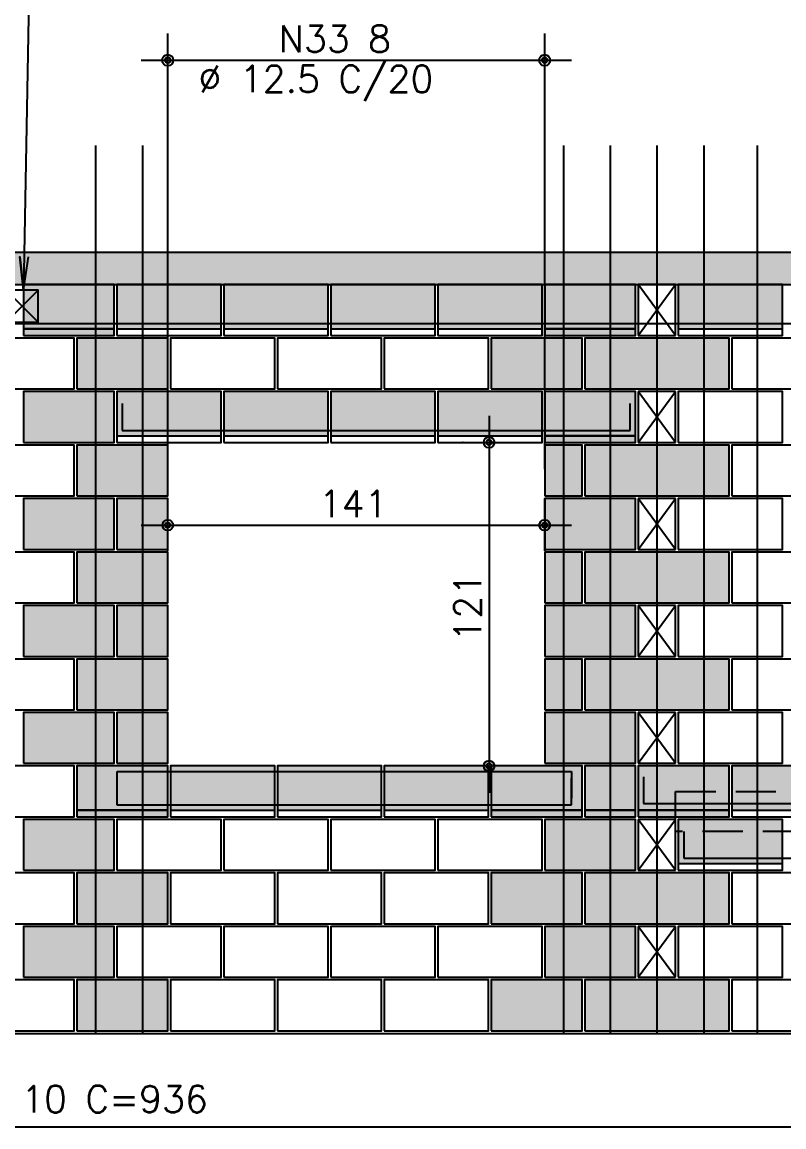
# Model space of a CAD drawing. Extents: x -1 to 122, y -1 to 61.
# Drawn here: x 36.77 to 42.47, y 48.44 to 56.7 of the extents above; entities that cross this region are included whole.
import ezdxf

# ---------------------------------------------------------------- set-up
doc = ezdxf.new("R2010")
doc.units = 0
doc.header["$MEASUREMENT"] = 0
doc.linetypes.add('ESTILO_TQS_0001', pattern=[0.45, 0.3, -0.15])
for name, color, linetype in [('PENA_01', 1, 'CONTINUOUS'), ('PENA_02', 2, 'CONTINUOUS'), ('PENA_03', 3, 'CONTINUOUS'), ('PENA_05', 5, 'CONTINUOUS'), ('PENA_09', 254, 'CONTINUOUS'), ('PENA_11', 252, 'CONTINUOUS'), ('PENA_19', 240, 'CONTINUOUS'), ('PENA_21', 100, 'CONTINUOUS'), ('PENA_23', 50, 'CONTINUOUS'), ('PENA_28', 135, 'CONTINUOUS')]:
    doc.layers.add(name, color=color, linetype=linetype)
doc.styles.get("Standard").update_dxf_attribs({"font": 'ROMANS.SHX'})

msp = doc.modelspace()

# ---------------------------------------------------------------- linework, layer by layer
at = {"layer": 'PENA_01', "linetype": 'Continuous'}
for p, q in [((37.8616, 53.3599), (37.8616, 56.6185)), ((40.6816, 53.3599), (40.6816, 56.6185)), ((37.6616, 56.4185), (40.8816, 56.4185)), ((36.6516, 54.6999), (36.8916, 54.4599)), ((36.8916, 54.6999), (36.6516, 54.4599)), ((36.7816, 54.4099), (37.4616, 54.4099)), ((37.4816, 54.4099), (38.2616, 54.4099)), ((38.2816, 54.4099), (39.0616, 54.4099)), ((39.0816, 54.4099), (39.8616, 54.4099)), ((39.8816, 54.4099), (40.6616, 54.4099)), ((40.6816, 54.4099), (41.3616, 54.4099)), ((41.6816, 54.4099), (42.4616, 54.4099)), ((40.2656, 53.7599), (40.2656, 50.9399)), ((37.4816, 53.6099), (38.2616, 53.6099)), ((38.2816, 53.6099), (39.0616, 53.6099)), ((39.0816, 53.6099), (39.8616, 53.6099)), ((39.8816, 53.6099), (40.6616, 53.6099)), ((40.0716, 53.5599), (40.0656, 53.5599)), ((40.6816, 53.6099), (41.3616, 53.6099)), ((37.8616, 52.7499), (37.8616, 53.1412)), ((40.6816, 52.7499), (40.6816, 53.1412)), ((37.6616, 52.9412), (40.8816, 52.9412)), ((40.0816, 51.1399), (40.0656, 51.1399)), ((37.1816, 50.8099), (37.8616, 50.8099)), ((37.8816, 50.8099), (38.6616, 50.8099)), ((38.6816, 50.8099), (39.4616, 50.8099)), ((39.4816, 50.8099), (40.2616, 50.8099)), ((40.2816, 50.8099), (40.9616, 50.8099)), ((40.9816, 50.8099), (41.3616, 50.8099)), ((41.3816, 50.8099), (42.0616, 50.8099)), ((42.0816, 50.8099), (42.8616, 50.8099)), ((41.6816, 50.4099), (42.4616, 50.4099))]:
    msp.add_line(p, q, dxfattribs=at)
msp.add_lwpolyline([(36.6516, 54.6999), (36.6516, 54.4599), (36.8916, 54.4599), (36.8916, 54.6999), (36.6516, 54.6999)], dxfattribs=at)
at = {"layer": 'PENA_01', "linetype": 'ESTILO_TQS_0001'}
msp.add_lwpolyline([(47.113, 52.4632), (44.413, 50.6499), (41.6616, 50.6499), (41.6616, 50.9499), (44.3216, 50.9499), (44.2916, 51.3126), (44.8616, 51.3126), (44.8316, 51.6752), (45.4016, 51.6752), (45.3716, 52.0379), (45.9416, 52.0379), (45.9116, 52.4005), (46.4816, 52.4005), (46.4516, 52.7632), (49.0816, 52.7632), (49.0816, 52.4632), (47.113, 52.4632)], dxfattribs=at)
at = {"layer": 'PENA_02', "linetype": 'Continuous'}
for p, q in [((41.6616, 54.7399), (41.3816, 54.7399)), ((41.3816, 54.7399), (41.3816, 54.3599)), ((41.6616, 54.3599), (41.6616, 54.7399)), ((41.3816, 54.3599), (41.6616, 54.3599)), ((41.6616, 53.9399), (41.3816, 53.9399)), ((41.3816, 53.9399), (41.3816, 53.5599)), ((41.6616, 53.5599), (41.6616, 53.9399)), ((41.3816, 53.5599), (41.6616, 53.5599)), ((41.6616, 53.1399), (41.3816, 53.1399)), ((41.3816, 53.1399), (41.3816, 52.7599)), ((41.6616, 52.7599), (41.6616, 53.1399)), ((41.3816, 52.7599), (41.6616, 52.7599)), ((41.6616, 52.3399), (41.3816, 52.3399)), ((41.3816, 52.3399), (41.3816, 51.9599)), ((41.6616, 51.9599), (41.6616, 52.3399)), ((41.3816, 51.9599), (41.6616, 51.9599)), ((41.6616, 51.5399), (41.3816, 51.5399)), ((41.3816, 51.5399), (41.3816, 51.1599)), ((41.6616, 51.1599), (41.6616, 51.5399)), ((41.3816, 51.1599), (41.6616, 51.1599)), ((41.6616, 50.7399), (41.3816, 50.7399)), ((41.3816, 50.7399), (41.3816, 50.3599)), ((41.6616, 50.3599), (41.6616, 50.7399)), ((41.3816, 50.3599), (41.6616, 50.3599)), ((41.6616, 49.9399), (41.3816, 49.9399)), ((41.3816, 49.9399), (41.3816, 49.5599)), ((41.6616, 49.5599), (41.6616, 49.9399)), ((41.3816, 49.5599), (41.6616, 49.5599)), ((8.8816, 49.1399), (44.4616, 49.1399))]:
    msp.add_line(p, q, dxfattribs=at)
for points in [[(8.8816, 54.9799), (8.8816, 54.7399), (9.4816, 54.7399), (9.4816, 53.5599), (16.9616, 53.5599), (16.9616, 54.7399), (44.4616, 54.7399), (44.4616, 54.9799), (8.8816, 54.9799)], [(36.7816, 54.3599), (37.4616, 54.3599), (37.4616, 54.7399), (36.7816, 54.7399), (36.7816, 54.3599)], [(37.4816, 54.3599), (38.2616, 54.3599), (38.2616, 54.7399), (37.4816, 54.7399), (37.4816, 54.3599)], [(38.2816, 54.3599), (39.0616, 54.3599), (39.0616, 54.7399), (38.2816, 54.7399), (38.2816, 54.3599)], [(39.0816, 54.3599), (39.8616, 54.3599), (39.8616, 54.7399), (39.0816, 54.7399), (39.0816, 54.3599)], [(39.8816, 54.3599), (40.6616, 54.3599), (40.6616, 54.7399), (39.8816, 54.7399), (39.8816, 54.3599)], [(40.6816, 54.3599), (41.3616, 54.3599), (41.3616, 54.7399), (40.6816, 54.7399), (40.6816, 54.3599)], [(41.6816, 54.3599), (42.4616, 54.3599), (42.4616, 54.7399), (41.6816, 54.7399), (41.6816, 54.3599)], [(36.3816, 53.9599), (37.1616, 53.9599), (37.1616, 54.3399), (36.3816, 54.3399), (36.3816, 53.9599)], [(37.1816, 53.9599), (37.8616, 53.9599), (37.8616, 54.3399), (37.1816, 54.3399), (37.1816, 53.9599)], [(37.8816, 53.9599), (38.6616, 53.9599), (38.6616, 54.3399), (37.8816, 54.3399), (37.8816, 53.9599)], [(38.6816, 53.9599), (39.4616, 53.9599), (39.4616, 54.3399), (38.6816, 54.3399), (38.6816, 53.9599)], [(39.4816, 53.9599), (40.2616, 53.9599), (40.2616, 54.3399), (39.4816, 54.3399), (39.4816, 53.9599)], [(40.2816, 53.9599), (40.9616, 53.9599), (40.9616, 54.3399), (40.2816, 54.3399), (40.2816, 53.9599)], [(40.9816, 53.9599), (42.0616, 53.9599), (42.0616, 54.3399), (40.9816, 54.3399), (40.9816, 53.9599)], [(42.0816, 53.9599), (42.8616, 53.9599), (42.8616, 54.3399), (42.0816, 54.3399), (42.0816, 53.9599)], [(36.7816, 53.5599), (37.4616, 53.5599), (37.4616, 53.9399), (36.7816, 53.9399), (36.7816, 53.5599)], [(37.4816, 53.5599), (38.2616, 53.5599), (38.2616, 53.9399), (37.4816, 53.9399), (37.4816, 53.5599)], [(38.2816, 53.5599), (39.0616, 53.5599), (39.0616, 53.9399), (38.2816, 53.9399), (38.2816, 53.5599)], [(39.0816, 53.5599), (39.8616, 53.5599), (39.8616, 53.9399), (39.0816, 53.9399), (39.0816, 53.5599)], [(39.8816, 53.5599), (40.6616, 53.5599), (40.6616, 53.9399), (39.8816, 53.9399), (39.8816, 53.5599)], [(40.6816, 53.5599), (41.3616, 53.5599), (41.3616, 53.9399), (40.6816, 53.9399), (40.6816, 53.5599)], [(41.6816, 53.5599), (42.4616, 53.5599), (42.4616, 53.9399), (41.6816, 53.9399), (41.6816, 53.5599)], [(36.3816, 53.1599), (37.1616, 53.1599), (37.1616, 53.5399), (36.3816, 53.5399), (36.3816, 53.1599)], [(37.1816, 53.1599), (37.8616, 53.1599), (37.8616, 53.5399), (37.1816, 53.5399), (37.1816, 53.1599)], [(40.6816, 53.1599), (40.9616, 53.1599), (40.9616, 53.5399), (40.6816, 53.5399), (40.6816, 53.1599)], [(40.9816, 53.1599), (42.0616, 53.1599), (42.0616, 53.5399), (40.9816, 53.5399), (40.9816, 53.1599)], [(42.0816, 53.1599), (42.8616, 53.1599), (42.8616, 53.5399), (42.0816, 53.5399), (42.0816, 53.1599)], [(36.7816, 52.7599), (37.4616, 52.7599), (37.4616, 53.1399), (36.7816, 53.1399), (36.7816, 52.7599)], [(37.4816, 52.7599), (37.8616, 52.7599), (37.8616, 53.1399), (37.4816, 53.1399), (37.4816, 52.7599)], [(40.6816, 52.7599), (41.3616, 52.7599), (41.3616, 53.1399), (40.6816, 53.1399), (40.6816, 52.7599)], [(41.6816, 52.7599), (42.4616, 52.7599), (42.4616, 53.1399), (41.6816, 53.1399), (41.6816, 52.7599)], [(36.3816, 52.3599), (37.1616, 52.3599), (37.1616, 52.7399), (36.3816, 52.7399), (36.3816, 52.3599)], [(37.1816, 52.3599), (37.8616, 52.3599), (37.8616, 52.7399), (37.1816, 52.7399), (37.1816, 52.3599)], [(40.6816, 52.3599), (40.9616, 52.3599), (40.9616, 52.7399), (40.6816, 52.7399), (40.6816, 52.3599)], [(40.9816, 52.3599), (42.0616, 52.3599), (42.0616, 52.7399), (40.9816, 52.7399), (40.9816, 52.3599)], [(42.0816, 52.3599), (42.8616, 52.3599), (42.8616, 52.7399), (42.0816, 52.7399), (42.0816, 52.3599)], [(36.7816, 51.9599), (37.4616, 51.9599), (37.4616, 52.3399), (36.7816, 52.3399), (36.7816, 51.9599)], [(37.4816, 51.9599), (37.8616, 51.9599), (37.8616, 52.3399), (37.4816, 52.3399), (37.4816, 51.9599)], [(40.6816, 51.9599), (41.3616, 51.9599), (41.3616, 52.3399), (40.6816, 52.3399), (40.6816, 51.9599)], [(41.6816, 51.9599), (42.4616, 51.9599), (42.4616, 52.3399), (41.6816, 52.3399), (41.6816, 51.9599)], [(36.3816, 51.5599), (37.1616, 51.5599), (37.1616, 51.9399), (36.3816, 51.9399), (36.3816, 51.5599)], [(37.1816, 51.5599), (37.8616, 51.5599), (37.8616, 51.9399), (37.1816, 51.9399), (37.1816, 51.5599)], [(40.6816, 51.5599), (40.9616, 51.5599), (40.9616, 51.9399), (40.6816, 51.9399), (40.6816, 51.5599)], [(40.9816, 51.5599), (42.0616, 51.5599), (42.0616, 51.9399), (40.9816, 51.9399), (40.9816, 51.5599)], [(42.0816, 51.5599), (42.8616, 51.5599), (42.8616, 51.9399), (42.0816, 51.9399), (42.0816, 51.5599)], [(36.7816, 51.1599), (37.4616, 51.1599), (37.4616, 51.5399), (36.7816, 51.5399), (36.7816, 51.1599)], [(37.4816, 51.1599), (37.8616, 51.1599), (37.8616, 51.5399), (37.4816, 51.5399), (37.4816, 51.1599)], [(40.6816, 51.1599), (41.3616, 51.1599), (41.3616, 51.5399), (40.6816, 51.5399), (40.6816, 51.1599)], [(41.6816, 51.1599), (42.4616, 51.1599), (42.4616, 51.5399), (41.6816, 51.5399), (41.6816, 51.1599)], [(36.3816, 50.7599), (37.1616, 50.7599), (37.1616, 51.1399), (36.3816, 51.1399), (36.3816, 50.7599)], [(37.1816, 50.7599), (37.8616, 50.7599), (37.8616, 51.1399), (37.1816, 51.1399), (37.1816, 50.7599)], [(37.8816, 50.7599), (38.6616, 50.7599), (38.6616, 51.1399), (37.8816, 51.1399), (37.8816, 50.7599)], [(38.6816, 50.7599), (39.4616, 50.7599), (39.4616, 51.1399), (38.6816, 51.1399), (38.6816, 50.7599)], [(39.4816, 50.7599), (40.2616, 50.7599), (40.2616, 51.1399), (39.4816, 51.1399), (39.4816, 50.7599)], [(40.2816, 50.7599), (40.9616, 50.7599), (40.9616, 51.1399), (40.2816, 51.1399), (40.2816, 50.7599)], [(40.9816, 50.7599), (41.3616, 50.7599), (41.3616, 51.1399), (40.9816, 51.1399), (40.9816, 50.7599)], [(41.3816, 50.7599), (42.0616, 50.7599), (42.0616, 51.1399), (41.3816, 51.1399), (41.3816, 50.7599)], [(42.0816, 50.7599), (42.8616, 50.7599), (42.8616, 51.1399), (42.0816, 51.1399), (42.0816, 50.7599)], [(36.7816, 50.3599), (37.4616, 50.3599), (37.4616, 50.7399), (36.7816, 50.7399), (36.7816, 50.3599)], [(37.4816, 50.3599), (38.2616, 50.3599), (38.2616, 50.7399), (37.4816, 50.7399), (37.4816, 50.3599)], [(38.2816, 50.3599), (39.0616, 50.3599), (39.0616, 50.7399), (38.2816, 50.7399), (38.2816, 50.3599)], [(39.0816, 50.3599), (39.8616, 50.3599), (39.8616, 50.7399), (39.0816, 50.7399), (39.0816, 50.3599)], [(39.8816, 50.3599), (40.6616, 50.3599), (40.6616, 50.7399), (39.8816, 50.7399), (39.8816, 50.3599)], [(40.6816, 50.3599), (41.3616, 50.3599), (41.3616, 50.7399), (40.6816, 50.7399), (40.6816, 50.3599)], [(41.6816, 50.3599), (42.4616, 50.3599), (42.4616, 50.7399), (41.6816, 50.7399), (41.6816, 50.3599)], [(36.3816, 49.9599), (37.1616, 49.9599), (37.1616, 50.3399), (36.3816, 50.3399), (36.3816, 49.9599)], [(37.1816, 49.9599), (37.8616, 49.9599), (37.8616, 50.3399), (37.1816, 50.3399), (37.1816, 49.9599)], [(37.8816, 49.9599), (38.6616, 49.9599), (38.6616, 50.3399), (37.8816, 50.3399), (37.8816, 49.9599)], [(38.6816, 49.9599), (39.4616, 49.9599), (39.4616, 50.3399), (38.6816, 50.3399), (38.6816, 49.9599)], [(39.4816, 49.9599), (40.2616, 49.9599), (40.2616, 50.3399), (39.4816, 50.3399), (39.4816, 49.9599)], [(40.2816, 49.9599), (40.9616, 49.9599), (40.9616, 50.3399), (40.2816, 50.3399), (40.2816, 49.9599)], [(40.9816, 49.9599), (42.0616, 49.9599), (42.0616, 50.3399), (40.9816, 50.3399), (40.9816, 49.9599)], [(42.0816, 49.9599), (42.8616, 49.9599), (42.8616, 50.3399), (42.0816, 50.3399), (42.0816, 49.9599)], [(36.7816, 49.5599), (37.4616, 49.5599), (37.4616, 49.9399), (36.7816, 49.9399), (36.7816, 49.5599)], [(37.4816, 49.5599), (38.2616, 49.5599), (38.2616, 49.9399), (37.4816, 49.9399), (37.4816, 49.5599)], [(38.2816, 49.5599), (39.0616, 49.5599), (39.0616, 49.9399), (38.2816, 49.9399), (38.2816, 49.5599)], [(39.0816, 49.5599), (39.8616, 49.5599), (39.8616, 49.9399), (39.0816, 49.9399), (39.0816, 49.5599)], [(39.8816, 49.5599), (40.6616, 49.5599), (40.6616, 49.9399), (39.8816, 49.9399), (39.8816, 49.5599)], [(40.6816, 49.5599), (41.3616, 49.5599), (41.3616, 49.9399), (40.6816, 49.9399), (40.6816, 49.5599)], [(41.6816, 49.5599), (42.4616, 49.5599), (42.4616, 49.9399), (41.6816, 49.9399), (41.6816, 49.5599)], [(36.3816, 49.1599), (37.1616, 49.1599), (37.1616, 49.5399), (36.3816, 49.5399), (36.3816, 49.1599)], [(37.1816, 49.1599), (37.8616, 49.1599), (37.8616, 49.5399), (37.1816, 49.5399), (37.1816, 49.1599)], [(37.8816, 49.1599), (38.6616, 49.1599), (38.6616, 49.5399), (37.8816, 49.5399), (37.8816, 49.1599)], [(38.6816, 49.1599), (39.4616, 49.1599), (39.4616, 49.5399), (38.6816, 49.5399), (38.6816, 49.1599)], [(39.4816, 49.1599), (40.2616, 49.1599), (40.2616, 49.5399), (39.4816, 49.5399), (39.4816, 49.1599)], [(40.2816, 49.1599), (40.9616, 49.1599), (40.9616, 49.5399), (40.2816, 49.5399), (40.2816, 49.1599)], [(40.9816, 49.1599), (42.0616, 49.1599), (42.0616, 49.5399), (40.9816, 49.5399), (40.9816, 49.1599)], [(42.0816, 49.1599), (42.8616, 49.1599), (42.8616, 49.5399), (42.0816, 49.5399), (42.0816, 49.1599)]]:
    msp.add_lwpolyline(points, dxfattribs=at)
for centre, radius in [((37.8616, 56.4185), 0.0416), ((37.8616, 56.4185), 0.0208), ((40.6816, 56.4185), 0.0416), ((40.6816, 56.4185), 0.0208), ((40.2656, 53.5599), 0.04), ((40.2656, 53.5599), 0.02), ((37.8616, 52.9412), 0.04), ((40.6816, 52.9412), 0.04), ((37.8616, 52.9412), 0.02), ((40.6816, 52.9412), 0.02), ((40.2656, 51.1399), 0.04), ((40.2656, 51.1399), 0.02)]:
    msp.add_circle(centre, radius, dxfattribs=at)
at = {"layer": 'PENA_03', "linetype": 'Continuous'}
for p, q in [((41.3816, 54.3599), (41.6616, 54.7399)), ((41.6616, 54.3599), (41.3816, 54.7399)), ((41.3816, 53.5599), (41.6616, 53.9399)), ((41.6616, 53.5599), (41.3816, 53.9399)), ((40.2716, 53.5599), (40.2716, 53.5599)), ((37.8616, 53.1599), (37.8616, 53.1599)), ((40.6816, 53.1599), (40.6816, 53.1599)), ((41.3816, 52.7599), (41.6616, 53.1399)), ((41.6616, 52.7599), (41.3816, 53.1399)), ((37.8616, 52.5499), (37.8616, 52.5499)), ((40.6816, 52.5499), (40.6816, 52.5499)), ((41.3816, 51.9599), (41.6616, 52.3399)), ((41.6616, 51.9599), (41.3816, 52.3399)), ((41.3816, 51.1599), (41.6616, 51.5399)), ((41.6616, 51.1599), (41.3816, 51.5399)), ((40.2816, 51.1399), (40.2816, 51.1399)), ((41.3816, 50.3599), (41.6616, 50.7399)), ((41.6616, 50.3599), (41.3816, 50.7399)), ((41.3816, 49.5599), (41.6616, 49.9399)), ((41.6616, 49.5599), (41.3816, 49.9399))]:
    msp.add_line(p, q, dxfattribs=at)
msp.add_lwpolyline([(38.8756, 57.1484), (36.8265, 57.1484), (36.7816, 54.6999), (36.7535, 54.9483), (36.7816, 54.6999), (36.8188, 54.9471)], dxfattribs=at)
at = {"layer": 'PENA_05', "linetype": 'Continuous'}
for p, q in [((31.0527, 54.4499), (49.7716, 54.4499)), ((37.5216, 53.8499), (37.5216, 53.6499)), ((41.3216, 53.6499), (41.3216, 53.8499)), ((37.5216, 53.6499), (41.3216, 53.6499)), ((37.4828, 50.8999), (37.4828, 51.0999)), ((37.4828, 51.0999), (40.8828, 51.0999)), ((40.8828, 51.0999), (40.8828, 50.8999)), ((37.4815, 51.0499), (37.4815, 50.8499)), ((40.8815, 50.8499), (40.8815, 51.0499)), ((41.4216, 51.0599), (41.4216, 50.8599)), ((37.4815, 50.8499), (40.8815, 50.8499)), ((41.4216, 50.8599), (46.6216, 50.8599)), ((41.7216, 50.6499), (41.7216, 50.4499)), ((41.7216, 50.4499), (44.4216, 50.4499)), ((31.0527, 48.4406), (49.7716, 48.4406))]:
    msp.add_line(p, q, dxfattribs=at)
for points in [[(37.3216, 55.7799), (37.3216, 49.1399)], [(37.6716, 55.7799), (37.6716, 49.1399)], [(40.8216, 55.7799), (40.8216, 49.1399)], [(41.1716, 55.7799), (41.1716, 49.1399)], [(41.5216, 55.7799), (41.5216, 49.1399)], [(41.8716, 55.7799), (41.8716, 49.1399)], [(42.2716, 55.7799), (42.2716, 49.1399)]]:
    msp.add_lwpolyline(points, dxfattribs=at)
at = {"layer": 'PENA_09', "linetype": 'Continuous'}
for points in [[(36.7816, 54.4099), (37.4616, 54.4099), (37.4616, 54.7399), (36.7816, 54.7399), (36.7816, 54.4099)], [(37.4816, 54.4099), (38.2616, 54.4099), (38.2616, 54.7399), (37.4816, 54.7399), (37.4816, 54.4099)], [(38.2816, 54.4099), (39.0616, 54.4099), (39.0616, 54.7399), (38.2816, 54.7399), (38.2816, 54.4099)], [(39.0816, 54.4099), (39.8616, 54.4099), (39.8616, 54.7399), (39.0816, 54.7399), (39.0816, 54.4099)], [(39.8816, 54.4099), (40.6616, 54.4099), (40.6616, 54.7399), (39.8816, 54.7399), (39.8816, 54.4099)], [(40.6816, 54.4099), (41.3616, 54.4099), (41.3616, 54.7399), (40.6816, 54.7399), (40.6816, 54.4099)], [(41.6816, 54.4099), (42.4616, 54.4099), (42.4616, 54.7399), (41.6816, 54.7399), (41.6816, 54.4099)], [(37.4816, 53.6099), (38.2616, 53.6099), (38.2616, 53.9399), (37.4816, 53.9399), (37.4816, 53.6099)], [(38.2816, 53.6099), (39.0616, 53.6099), (39.0616, 53.9399), (38.2816, 53.9399), (38.2816, 53.6099)], [(39.0816, 53.6099), (39.8616, 53.6099), (39.8616, 53.9399), (39.0816, 53.9399), (39.0816, 53.6099)], [(39.8816, 53.6099), (40.6616, 53.6099), (40.6616, 53.9399), (39.8816, 53.9399), (39.8816, 53.6099)], [(40.6816, 53.6099), (41.3616, 53.6099), (41.3616, 53.9399), (40.6816, 53.9399), (40.6816, 53.6099)], [(37.1816, 50.8099), (37.8616, 50.8099), (37.8616, 51.1399), (37.1816, 51.1399), (37.1816, 50.8099)], [(37.8816, 50.8099), (38.6616, 50.8099), (38.6616, 51.1399), (37.8816, 51.1399), (37.8816, 50.8099)], [(38.6816, 50.8099), (39.4616, 50.8099), (39.4616, 51.1399), (38.6816, 51.1399), (38.6816, 50.8099)], [(39.4816, 50.8099), (40.2616, 50.8099), (40.2616, 51.1399), (39.4816, 51.1399), (39.4816, 50.8099)], [(40.2816, 50.8099), (40.9616, 50.8099), (40.9616, 51.1399), (40.2816, 51.1399), (40.2816, 50.8099)], [(40.9816, 50.8099), (41.3616, 50.8099), (41.3616, 51.1399), (40.9816, 51.1399), (40.9816, 50.8099)], [(41.3816, 50.8099), (42.0616, 50.8099), (42.0616, 51.1399), (41.3816, 51.1399), (41.3816, 50.8099)], [(42.0816, 50.8099), (42.8616, 50.8099), (42.8616, 51.1399), (42.0816, 51.1399), (42.0816, 50.8099)], [(41.6816, 50.4099), (42.4616, 50.4099), (42.4616, 50.7399), (41.6816, 50.7399), (41.6816, 50.4099)]]:
    msp.add_lwpolyline(points, dxfattribs=at)
for points in [[(36.7816, 54.4099), (37.4616, 54.4099), (37.4616, 54.7399)], [(36.7816, 54.4099), (37.4616, 54.7399), (36.7816, 54.7399)], [(36.7816, 54.4099), (36.7816, 54.7399), (36.7816, 54.4099)], [(37.4816, 54.4099), (38.2616, 54.4099), (38.2616, 54.7399)], [(37.4816, 54.4099), (38.2616, 54.7399), (37.4816, 54.7399)], [(37.4816, 54.4099), (37.4816, 54.7399), (37.4816, 54.4099)], [(38.2816, 54.4099), (39.0616, 54.4099), (39.0616, 54.7399)], [(38.2816, 54.4099), (39.0616, 54.7399), (38.2816, 54.7399)], [(38.2816, 54.4099), (38.2816, 54.7399), (38.2816, 54.4099)], [(39.0816, 54.4099), (39.8616, 54.4099), (39.8616, 54.7399)], [(39.0816, 54.4099), (39.8616, 54.7399), (39.0816, 54.7399)], [(39.0816, 54.4099), (39.0816, 54.7399), (39.0816, 54.4099)], [(39.8816, 54.4099), (40.6616, 54.4099), (40.6616, 54.7399)], [(39.8816, 54.4099), (40.6616, 54.7399), (39.8816, 54.7399)], [(39.8816, 54.4099), (39.8816, 54.7399), (39.8816, 54.4099)], [(40.6816, 54.4099), (41.3616, 54.4099), (41.3616, 54.7399)], [(40.6816, 54.4099), (41.3616, 54.7399), (40.6816, 54.7399)], [(40.6816, 54.4099), (40.6816, 54.7399), (40.6816, 54.4099)], [(41.6816, 54.4099), (42.4616, 54.4099), (42.4616, 54.7399)], [(41.6816, 54.4099), (42.4616, 54.7399), (41.6816, 54.7399)], [(41.6816, 54.4099), (41.6816, 54.7399), (41.6816, 54.4099)], [(37.4816, 53.6099), (38.2616, 53.6099), (38.2616, 53.9399)], [(37.4816, 53.6099), (38.2616, 53.9399), (37.4816, 53.9399)], [(37.4816, 53.6099), (37.4816, 53.9399), (37.4816, 53.6099)], [(38.2816, 53.6099), (39.0616, 53.6099), (39.0616, 53.9399)], [(38.2816, 53.6099), (39.0616, 53.9399), (38.2816, 53.9399)], [(38.2816, 53.6099), (38.2816, 53.9399), (38.2816, 53.6099)], [(39.0816, 53.6099), (39.8616, 53.6099), (39.8616, 53.9399)], [(39.0816, 53.6099), (39.8616, 53.9399), (39.0816, 53.9399)], [(39.0816, 53.6099), (39.0816, 53.9399), (39.0816, 53.6099)], [(39.8816, 53.6099), (40.6616, 53.6099), (40.6616, 53.9399)], [(39.8816, 53.6099), (40.6616, 53.9399), (39.8816, 53.9399)], [(39.8816, 53.6099), (39.8816, 53.9399), (39.8816, 53.6099)], [(40.6816, 53.6099), (41.3616, 53.6099), (41.3616, 53.9399)], [(40.6816, 53.6099), (41.3616, 53.9399), (40.6816, 53.9399)], [(40.6816, 53.6099), (40.6816, 53.9399), (40.6816, 53.6099)], [(37.1816, 50.8099), (37.8616, 50.8099), (37.8616, 51.1399)], [(37.1816, 50.8099), (37.8616, 51.1399), (37.1816, 51.1399)], [(37.1816, 50.8099), (37.1816, 51.1399), (37.1816, 50.8099)], [(37.8816, 50.8099), (38.6616, 50.8099), (38.6616, 51.1399)], [(37.8816, 50.8099), (38.6616, 51.1399), (37.8816, 51.1399)], [(37.8816, 50.8099), (37.8816, 51.1399), (37.8816, 50.8099)], [(38.6816, 50.8099), (39.4616, 50.8099), (39.4616, 51.1399)], [(38.6816, 50.8099), (39.4616, 51.1399), (38.6816, 51.1399)], [(38.6816, 50.8099), (38.6816, 51.1399), (38.6816, 50.8099)], [(39.4816, 50.8099), (40.2616, 50.8099), (40.2616, 51.1399)], [(39.4816, 50.8099), (40.2616, 51.1399), (39.4816, 51.1399)], [(39.4816, 50.8099), (39.4816, 51.1399), (39.4816, 50.8099)], [(40.2816, 50.8099), (40.9616, 50.8099), (40.9616, 51.1399)], [(40.2816, 50.8099), (40.9616, 51.1399), (40.2816, 51.1399)], [(40.2816, 50.8099), (40.2816, 51.1399), (40.2816, 50.8099)], [(40.9816, 50.8099), (41.3616, 50.8099), (41.3616, 51.1399)], [(40.9816, 50.8099), (41.3616, 51.1399), (40.9816, 51.1399)], [(40.9816, 50.8099), (40.9816, 51.1399), (40.9816, 50.8099)], [(41.3816, 50.8099), (42.0616, 50.8099), (42.0616, 51.1399)], [(41.3816, 50.8099), (42.0616, 51.1399), (41.3816, 51.1399)], [(41.3816, 50.8099), (41.3816, 51.1399), (41.3816, 50.8099)], [(42.0816, 50.8099), (42.8616, 50.8099), (42.8616, 51.1399)], [(42.0816, 50.8099), (42.8616, 51.1399), (42.0816, 51.1399)], [(42.0816, 50.8099), (42.0816, 51.1399), (42.0816, 50.8099)], [(41.6816, 50.4099), (42.4616, 50.4099), (42.4616, 50.7399)], [(41.6816, 50.4099), (42.4616, 50.7399), (41.6816, 50.7399)], [(41.6816, 50.4099), (41.6816, 50.7399), (41.6816, 50.4099)]]:
    msp.add_solid(points, dxfattribs=at)
at = {"layer": 'PENA_11', "linetype": 'Continuous'}
for points in [[(44.4616, 54.9799), (8.8816, 54.9799), (8.8816, 54.7399)], [(44.4616, 54.9799), (8.8816, 54.7399), (9.4816, 54.7399)], [(44.4616, 54.9799), (9.4816, 54.7399), (16.9616, 54.7399)], [(44.4616, 54.9799), (16.9616, 54.7399), (44.4616, 54.7399)]]:
    msp.add_solid(points, dxfattribs=at)
at = {"layer": 'PENA_19', "linetype": 'Continuous'}
for points in [[(40.9816, 53.9599), (42.0616, 53.9599), (42.0616, 54.3399), (40.9816, 54.3399), (40.9816, 53.9599)], [(40.9816, 53.1599), (42.0616, 53.1599), (42.0616, 53.5399), (40.9816, 53.5399), (40.9816, 53.1599)], [(40.9816, 52.3599), (42.0616, 52.3599), (42.0616, 52.7399), (40.9816, 52.7399), (40.9816, 52.3599)], [(40.9816, 51.5599), (42.0616, 51.5599), (42.0616, 51.9399), (40.9816, 51.9399), (40.9816, 51.5599)], [(40.9816, 49.9599), (42.0616, 49.9599), (42.0616, 50.3399), (40.9816, 50.3399), (40.9816, 49.9599)], [(40.9816, 49.1599), (42.0616, 49.1599), (42.0616, 49.5399), (40.9816, 49.5399), (40.9816, 49.1599)]]:
    msp.add_lwpolyline(points, dxfattribs=at)
for points in [[(40.9816, 53.9599), (42.0616, 53.9599), (42.0616, 54.3399)], [(40.9816, 53.9599), (42.0616, 54.3399), (40.9816, 54.3399)], [(40.9816, 53.9599), (40.9816, 54.3399), (40.9816, 53.9599)], [(40.9816, 53.1599), (42.0616, 53.1599), (42.0616, 53.5399)], [(40.9816, 53.1599), (42.0616, 53.5399), (40.9816, 53.5399)], [(40.9816, 53.1599), (40.9816, 53.5399), (40.9816, 53.1599)], [(40.9816, 52.3599), (42.0616, 52.3599), (42.0616, 52.7399)], [(40.9816, 52.3599), (42.0616, 52.7399), (40.9816, 52.7399)], [(40.9816, 52.3599), (40.9816, 52.7399), (40.9816, 52.3599)], [(40.9816, 51.5599), (42.0616, 51.5599), (42.0616, 51.9399)], [(40.9816, 51.5599), (42.0616, 51.9399), (40.9816, 51.9399)], [(40.9816, 51.5599), (40.9816, 51.9399), (40.9816, 51.5599)], [(40.9816, 49.9599), (42.0616, 49.9599), (42.0616, 50.3399)], [(40.9816, 49.9599), (42.0616, 50.3399), (40.9816, 50.3399)], [(40.9816, 49.9599), (40.9816, 50.3399), (40.9816, 49.9599)], [(40.9816, 49.1599), (42.0616, 49.1599), (42.0616, 49.5399)], [(40.9816, 49.1599), (42.0616, 49.5399), (40.9816, 49.5399)], [(40.9816, 49.1599), (40.9816, 49.5399), (40.9816, 49.1599)]]:
    msp.add_solid(points, dxfattribs=at)
at = {"layer": 'PENA_21', "linetype": 'Continuous'}
for points in [[(36.7816, 54.3599), (37.4616, 54.3599), (37.4616, 54.4099), (36.7816, 54.4099), (36.7816, 54.3599)], [(40.6816, 54.3599), (41.3616, 54.3599), (41.3616, 54.4099), (40.6816, 54.4099), (40.6816, 54.3599)], [(37.1816, 53.9599), (37.8616, 53.9599), (37.8616, 54.3399), (37.1816, 54.3399), (37.1816, 53.9599)], [(40.2816, 53.9599), (40.9616, 53.9599), (40.9616, 54.3399), (40.2816, 54.3399), (40.2816, 53.9599)], [(36.7816, 53.5599), (37.4616, 53.5599), (37.4616, 53.9399), (36.7816, 53.9399), (36.7816, 53.5599)], [(40.6816, 53.5599), (41.3616, 53.5599), (41.3616, 53.6099), (40.6816, 53.6099), (40.6816, 53.5599)], [(37.1816, 53.1599), (37.8616, 53.1599), (37.8616, 53.5399), (37.1816, 53.5399), (37.1816, 53.1599)], [(36.7816, 52.7599), (37.4616, 52.7599), (37.4616, 53.1399), (36.7816, 53.1399), (36.7816, 52.7599)], [(40.6816, 52.7599), (41.3616, 52.7599), (41.3616, 53.1399), (40.6816, 53.1399), (40.6816, 52.7599)], [(37.1816, 52.3599), (37.8616, 52.3599), (37.8616, 52.7399), (37.1816, 52.7399), (37.1816, 52.3599)], [(36.7816, 51.9599), (37.4616, 51.9599), (37.4616, 52.3399), (36.7816, 52.3399), (36.7816, 51.9599)], [(40.6816, 51.9599), (41.3616, 51.9599), (41.3616, 52.3399), (40.6816, 52.3399), (40.6816, 51.9599)], [(37.1816, 51.5599), (37.8616, 51.5599), (37.8616, 51.9399), (37.1816, 51.9399), (37.1816, 51.5599)], [(36.7816, 51.1599), (37.4616, 51.1599), (37.4616, 51.5399), (36.7816, 51.5399), (36.7816, 51.1599)], [(40.6816, 51.1599), (41.3616, 51.1599), (41.3616, 51.5399), (40.6816, 51.5399), (40.6816, 51.1599)], [(36.7816, 50.3599), (37.4616, 50.3599), (37.4616, 50.7399), (36.7816, 50.7399), (36.7816, 50.3599)], [(37.1816, 50.7599), (37.8616, 50.7599), (37.8616, 50.8099), (37.1816, 50.8099), (37.1816, 50.7599)], [(40.2816, 50.7599), (40.9616, 50.7599), (40.9616, 50.8099), (40.2816, 50.8099), (40.2816, 50.7599)], [(40.6816, 50.3599), (41.3616, 50.3599), (41.3616, 50.7399), (40.6816, 50.7399), (40.6816, 50.3599)], [(41.3816, 50.7599), (42.0616, 50.7599), (42.0616, 50.8099), (41.3816, 50.8099), (41.3816, 50.7599)], [(37.1816, 49.9599), (37.8616, 49.9599), (37.8616, 50.3399), (37.1816, 50.3399), (37.1816, 49.9599)], [(40.2816, 49.9599), (40.9616, 49.9599), (40.9616, 50.3399), (40.2816, 50.3399), (40.2816, 49.9599)], [(36.7816, 49.5599), (37.4616, 49.5599), (37.4616, 49.9399), (36.7816, 49.9399), (36.7816, 49.5599)], [(40.6816, 49.5599), (41.3616, 49.5599), (41.3616, 49.9399), (40.6816, 49.9399), (40.6816, 49.5599)], [(37.1816, 49.1599), (37.8616, 49.1599), (37.8616, 49.5399), (37.1816, 49.5399), (37.1816, 49.1599)], [(40.2816, 49.1599), (40.9616, 49.1599), (40.9616, 49.5399), (40.2816, 49.5399), (40.2816, 49.1599)]]:
    msp.add_lwpolyline(points, dxfattribs=at)
for points in [[(36.7816, 54.3599), (37.4616, 54.3599), (37.4616, 54.4099)], [(36.7816, 54.3599), (37.4616, 54.4099), (36.7816, 54.4099)], [(36.7816, 54.3599), (36.7816, 54.4099), (36.7816, 54.3599)], [(40.6816, 54.3599), (41.3616, 54.3599), (41.3616, 54.4099)], [(40.6816, 54.3599), (41.3616, 54.4099), (40.6816, 54.4099)], [(40.6816, 54.3599), (40.6816, 54.4099), (40.6816, 54.3599)], [(37.1816, 53.9599), (37.8616, 53.9599), (37.8616, 54.3399)], [(37.1816, 53.9599), (37.8616, 54.3399), (37.1816, 54.3399)], [(37.1816, 53.9599), (37.1816, 54.3399), (37.1816, 53.9599)], [(40.2816, 53.9599), (40.9616, 53.9599), (40.9616, 54.3399)], [(40.2816, 53.9599), (40.9616, 54.3399), (40.2816, 54.3399)], [(40.2816, 53.9599), (40.2816, 54.3399), (40.2816, 53.9599)], [(36.7816, 53.5599), (37.4616, 53.5599), (37.4616, 53.9399)], [(36.7816, 53.5599), (37.4616, 53.9399), (36.7816, 53.9399)], [(36.7816, 53.5599), (36.7816, 53.9399), (36.7816, 53.5599)], [(40.6816, 53.5599), (41.3616, 53.5599), (41.3616, 53.6099)], [(40.6816, 53.5599), (41.3616, 53.6099), (40.6816, 53.6099)], [(40.6816, 53.5599), (40.6816, 53.6099), (40.6816, 53.5599)], [(37.1816, 53.1599), (37.8616, 53.1599), (37.8616, 53.5399)], [(37.1816, 53.1599), (37.8616, 53.5399), (37.1816, 53.5399)], [(37.1816, 53.1599), (37.1816, 53.5399), (37.1816, 53.1599)], [(36.7816, 52.7599), (37.4616, 52.7599), (37.4616, 53.1399)], [(36.7816, 52.7599), (37.4616, 53.1399), (36.7816, 53.1399)], [(36.7816, 52.7599), (36.7816, 53.1399), (36.7816, 52.7599)], [(40.6816, 52.7599), (41.3616, 52.7599), (41.3616, 53.1399)], [(40.6816, 52.7599), (41.3616, 53.1399), (40.6816, 53.1399)], [(40.6816, 52.7599), (40.6816, 53.1399), (40.6816, 52.7599)], [(37.1816, 52.3599), (37.8616, 52.3599), (37.8616, 52.7399)], [(37.1816, 52.3599), (37.8616, 52.7399), (37.1816, 52.7399)], [(37.1816, 52.3599), (37.1816, 52.7399), (37.1816, 52.3599)], [(36.7816, 51.9599), (37.4616, 51.9599), (37.4616, 52.3399)], [(36.7816, 51.9599), (37.4616, 52.3399), (36.7816, 52.3399)], [(36.7816, 51.9599), (36.7816, 52.3399), (36.7816, 51.9599)], [(40.6816, 51.9599), (41.3616, 51.9599), (41.3616, 52.3399)], [(40.6816, 51.9599), (41.3616, 52.3399), (40.6816, 52.3399)], [(40.6816, 51.9599), (40.6816, 52.3399), (40.6816, 51.9599)], [(37.1816, 51.5599), (37.8616, 51.5599), (37.8616, 51.9399)], [(37.1816, 51.5599), (37.8616, 51.9399), (37.1816, 51.9399)], [(37.1816, 51.5599), (37.1816, 51.9399), (37.1816, 51.5599)], [(36.7816, 51.1599), (37.4616, 51.1599), (37.4616, 51.5399)], [(36.7816, 51.1599), (37.4616, 51.5399), (36.7816, 51.5399)], [(36.7816, 51.1599), (36.7816, 51.5399), (36.7816, 51.1599)], [(40.6816, 51.1599), (41.3616, 51.1599), (41.3616, 51.5399)], [(40.6816, 51.1599), (41.3616, 51.5399), (40.6816, 51.5399)], [(40.6816, 51.1599), (40.6816, 51.5399), (40.6816, 51.1599)], [(36.7816, 50.3599), (37.4616, 50.3599), (37.4616, 50.7399)], [(36.7816, 50.3599), (37.4616, 50.7399), (36.7816, 50.7399)], [(36.7816, 50.3599), (36.7816, 50.7399), (36.7816, 50.3599)], [(37.1816, 50.7599), (37.8616, 50.7599), (37.8616, 50.8099)], [(37.1816, 50.7599), (37.8616, 50.8099), (37.1816, 50.8099)], [(37.1816, 50.7599), (37.1816, 50.8099), (37.1816, 50.7599)], [(40.2816, 50.7599), (40.9616, 50.7599), (40.9616, 50.8099)], [(40.2816, 50.7599), (40.9616, 50.8099), (40.2816, 50.8099)], [(40.2816, 50.7599), (40.2816, 50.8099), (40.2816, 50.7599)], [(40.6816, 50.3599), (41.3616, 50.3599), (41.3616, 50.7399)], [(40.6816, 50.3599), (41.3616, 50.7399), (40.6816, 50.7399)], [(40.6816, 50.3599), (40.6816, 50.7399), (40.6816, 50.3599)], [(41.3816, 50.7599), (42.0616, 50.7599), (42.0616, 50.8099)], [(41.3816, 50.7599), (42.0616, 50.8099), (41.3816, 50.8099)], [(41.3816, 50.7599), (41.3816, 50.8099), (41.3816, 50.7599)], [(37.1816, 49.9599), (37.8616, 49.9599), (37.8616, 50.3399)], [(37.1816, 49.9599), (37.8616, 50.3399), (37.1816, 50.3399)], [(37.1816, 49.9599), (37.1816, 50.3399), (37.1816, 49.9599)], [(40.2816, 49.9599), (40.9616, 49.9599), (40.9616, 50.3399)], [(40.2816, 49.9599), (40.9616, 50.3399), (40.2816, 50.3399)], [(40.2816, 49.9599), (40.2816, 50.3399), (40.2816, 49.9599)], [(36.7816, 49.5599), (37.4616, 49.5599), (37.4616, 49.9399)], [(36.7816, 49.5599), (37.4616, 49.9399), (36.7816, 49.9399)], [(36.7816, 49.5599), (36.7816, 49.9399), (36.7816, 49.5599)], [(40.6816, 49.5599), (41.3616, 49.5599), (41.3616, 49.9399)], [(40.6816, 49.5599), (41.3616, 49.9399), (40.6816, 49.9399)], [(40.6816, 49.5599), (40.6816, 49.9399), (40.6816, 49.5599)], [(37.1816, 49.1599), (37.8616, 49.1599), (37.8616, 49.5399)], [(37.1816, 49.1599), (37.8616, 49.5399), (37.1816, 49.5399)], [(37.1816, 49.1599), (37.1816, 49.5399), (37.1816, 49.1599)], [(40.2816, 49.1599), (40.9616, 49.1599), (40.9616, 49.5399)], [(40.2816, 49.1599), (40.9616, 49.5399), (40.2816, 49.5399)], [(40.2816, 49.1599), (40.2816, 49.5399), (40.2816, 49.1599)]]:
    msp.add_solid(points, dxfattribs=at)
at = {"layer": 'PENA_23', "linetype": 'Continuous'}
for points in [[(37.4816, 52.7599), (37.8616, 52.7599), (37.8616, 53.1399), (37.4816, 53.1399), (37.4816, 52.7599)], [(37.4816, 51.9599), (37.8616, 51.9599), (37.8616, 52.3399), (37.4816, 52.3399), (37.4816, 51.9599)], [(37.4816, 51.1599), (37.8616, 51.1599), (37.8616, 51.5399), (37.4816, 51.5399), (37.4816, 51.1599)], [(40.9816, 50.7599), (41.3616, 50.7599), (41.3616, 50.8099), (40.9816, 50.8099), (40.9816, 50.7599)]]:
    msp.add_lwpolyline(points, dxfattribs=at)
for points in [[(37.4816, 52.7599), (37.8616, 52.7599), (37.8616, 53.1399)], [(37.4816, 52.7599), (37.8616, 53.1399), (37.4816, 53.1399)], [(37.4816, 52.7599), (37.4816, 53.1399), (37.4816, 52.7599)], [(37.4816, 51.9599), (37.8616, 51.9599), (37.8616, 52.3399)], [(37.4816, 51.9599), (37.8616, 52.3399), (37.4816, 52.3399)], [(37.4816, 51.9599), (37.4816, 52.3399), (37.4816, 51.9599)], [(37.4816, 51.1599), (37.8616, 51.1599), (37.8616, 51.5399)], [(37.4816, 51.1599), (37.8616, 51.5399), (37.4816, 51.5399)], [(37.4816, 51.1599), (37.4816, 51.5399), (37.4816, 51.1599)], [(40.9816, 50.7599), (41.3616, 50.7599), (41.3616, 50.8099)], [(40.9816, 50.7599), (41.3616, 50.8099), (40.9816, 50.8099)], [(40.9816, 50.7599), (40.9816, 50.8099), (40.9816, 50.7599)]]:
    msp.add_solid(points, dxfattribs=at)
at = {"layer": 'PENA_28', "linetype": 'Continuous'}
for points in [[(40.6816, 53.1599), (40.9616, 53.1599), (40.9616, 53.5399), (40.6816, 53.5399), (40.6816, 53.1599)], [(40.6816, 52.3599), (40.9616, 52.3599), (40.9616, 52.7399), (40.6816, 52.7399), (40.6816, 52.3599)], [(40.6816, 51.5599), (40.9616, 51.5599), (40.9616, 51.9399), (40.6816, 51.9399), (40.6816, 51.5599)]]:
    msp.add_lwpolyline(points, dxfattribs=at)
for points in [[(40.6816, 53.1599), (40.9616, 53.1599), (40.9616, 53.5399)], [(40.6816, 53.1599), (40.9616, 53.5399), (40.6816, 53.5399)], [(40.6816, 53.1599), (40.6816, 53.5399), (40.6816, 53.1599)], [(40.6816, 52.3599), (40.9616, 52.3599), (40.9616, 52.7399)], [(40.6816, 52.3599), (40.9616, 52.7399), (40.6816, 52.7399)], [(40.6816, 52.3599), (40.6816, 52.7399), (40.6816, 52.3599)], [(40.6816, 51.5599), (40.9616, 51.5599), (40.9616, 51.9399)], [(40.6816, 51.5599), (40.9616, 51.9399), (40.6816, 51.9399)], [(40.6816, 51.5599), (40.6816, 51.9399), (40.6816, 51.5599)]]:
    msp.add_solid(points, dxfattribs=at)

# ---------------------------------------------------------------- texts
at = {"layer": 'PENA_03', "linetype": 'Continuous'}
for s, p in [('N33 8', (38.6916, 56.4785)), ('%%c 12.5 C/20', (38.0916, 56.1785)), ('141', (38.9916, 53.0012)), ('1 N12 %%c 10 C=936', (35.4787, 48.5487))]:
    msp.add_text(s, height=0.2, dxfattribs=at).set_placement(p)
msp.add_text('121', height=0.2, rotation=90, dxfattribs=at).set_placement((40.2056, 52.0699))

doc.saveas('drawing.dxf')
